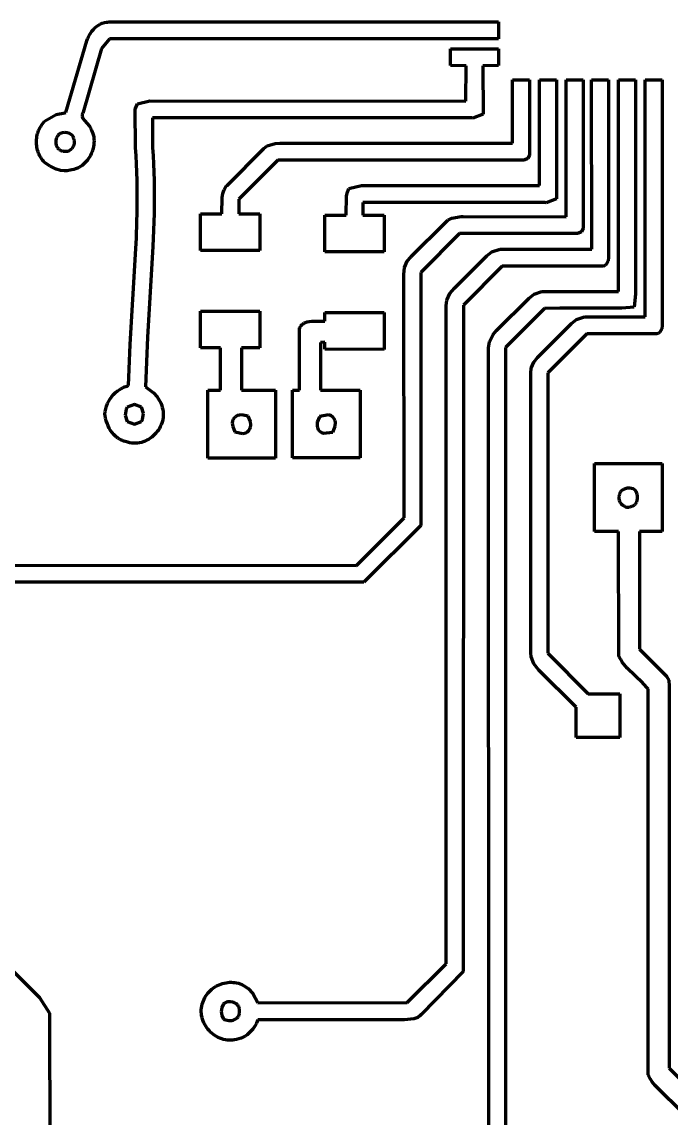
# Model space of a CAD drawing. Header units: millimetres. Extents: x 0 to 18.8, y 0 to 13.5.
# Drawn here: x 5.15 to 8.34, y 3 to 8.4 of the extents above; entities that cross this region are included whole.
import ezdxf

# ---------------------------------------------------------------- set-up
doc = ezdxf.new("R2010")
doc.units = ezdxf.units.MM
doc.layers.add('color#000000ff', color=7, linetype='CONTINUOUS', lineweight=100)

msp = doc.modelspace()

# ---------------------------------------------------------------- linework, layer by layer
at = {"layer": 'color#000000ff'}
for p, q in [((5.4999, 8.3591), (5.5077, 8.3667)), ((5.5077, 8.3667), (5.516, 8.3736)), ((5.516, 8.3736), (5.5249, 8.3797)), ((5.5249, 8.3797), (5.5342, 8.385)), ((5.5342, 8.385), (5.544, 8.3893)), ((5.544, 8.3893), (5.5542, 8.3925)), ((5.5542, 8.3925), (5.5647, 8.3947)), ((5.5647, 8.3947), (5.5701, 8.3954)), ((5.5701, 8.3954), (5.5756, 8.3957)), ((5.5756, 8.3957), (5.5811, 8.3957)), ((5.5811, 8.3957), (7.493, 8.3958)), ((7.493, 8.3958), (7.493, 8.3125)), ((5.4685, 8.3031), (5.4717, 8.3133)), ((5.4717, 8.3133), (5.4758, 8.3232)), ((5.4758, 8.3232), (5.4835, 8.3376)), ((5.4835, 8.3376), (5.4928, 8.3509)), ((5.4928, 8.3509), (5.4999, 8.3591)), ((5.5792, 8.3125), (5.5406, 8.2648)), ((7.493, 8.3125), (5.5792, 8.3125)), ((5.3638, 7.9494), (5.4685, 8.3031)), ((5.5406, 8.2648), (5.4491, 7.951)), ((7.257, 8.2638), (7.493, 8.2638)), ((7.257, 8.1806), (7.257, 8.2638)), ((7.493, 8.2638), (7.493, 8.1806)), ((7.3333, 8.1805), (7.257, 8.1806)), ((7.3321, 8.006), (7.3333, 8.1805)), ((7.493, 8.1806), (7.4167, 8.1805)), ((7.4167, 8.1805), (7.4173, 7.9423)), ((7.5625, 8.1111), (7.6458, 8.1111)), ((7.5625, 7.7986), (7.5625, 8.1111)), ((7.6458, 8.1111), (7.6451, 7.7417)), ((7.6944, 7.5902), (7.6945, 8.1111)), ((7.6945, 8.1111), (7.7778, 8.1111)), ((7.7778, 8.1111), (7.7783, 7.5256)), ((7.8264, 8.1111), (7.9097, 8.1111)), ((7.8264, 7.4375), (7.8264, 8.1111)), ((7.9097, 8.1111), (7.909, 7.3808)), ((7.9514, 8.1111), (8.0347, 8.1111)), ((7.9516, 7.2781), (7.9514, 8.1111)), ((8.0347, 8.1111), (8.0346, 7.2366)), ((8.0833, 8.1111), (8.1667, 8.1111)), ((8.0833, 7.0695), (8.0833, 8.1111)), ((8.1667, 8.1111), (8.1669, 7.0555)), ((8.2153, 8.1111), (8.2986, 8.1111)), ((8.2153, 6.9445), (8.2153, 8.1111)), ((8.2986, 8.1111), (8.2985, 6.9024)), ((5.7056, 7.966), (5.7173, 7.9926)), ((5.7173, 7.9926), (5.778, 8.0071)), ((5.778, 8.0071), (7.3321, 8.006)), ((5.2595, 7.9071), (5.3175, 7.94)), ((5.3175, 7.94), (5.3598, 7.9491)), ((5.3598, 7.9491), (5.3638, 7.9494)), ((5.4447, 7.9373), (5.4445, 7.9342)), ((5.4445, 7.9342), (5.4447, 7.9312)), ((5.4452, 7.9405), (5.4447, 7.9373)), ((5.4447, 7.9312), (5.4461, 7.9255)), ((5.4461, 7.9439), (5.4452, 7.9405)), ((5.4474, 7.9474), (5.4461, 7.9439)), ((5.4491, 7.951), (5.4474, 7.9474)), ((5.7081, 7.778), (5.7056, 7.966)), ((7.4173, 7.9423), (7.3673, 7.9227)), ((5.2336, 7.8684), (5.237, 7.8753)), ((5.237, 7.8753), (5.2408, 7.882)), ((5.2408, 7.882), (5.2449, 7.8886)), ((5.2449, 7.8886), (5.2494, 7.895)), ((5.2494, 7.895), (5.2543, 7.9012)), ((5.2543, 7.9012), (5.2595, 7.9071)), ((5.4461, 7.9255), (5.4485, 7.9201)), ((5.4485, 7.9201), (5.4557, 7.9101)), ((5.4557, 7.9101), (5.4803, 7.8832)), ((5.4803, 7.8832), (5.4851, 7.8748)), ((5.4851, 7.8748), (5.4863, 7.8718)), ((5.7917, 7.9236), (5.7914, 7.7781)), ((7.3607, 7.9234), (5.7917, 7.9236)), ((7.3673, 7.9227), (7.3607, 7.9234)), ((5.2205, 7.8169), (5.2212, 7.8245)), ((5.2212, 7.8245), (5.2223, 7.832)), ((5.2223, 7.832), (5.2238, 7.8395)), ((5.2238, 7.8395), (5.2257, 7.8468)), ((5.2257, 7.8468), (5.228, 7.8541)), ((5.228, 7.8541), (5.2306, 7.8613)), ((5.2306, 7.8613), (5.2336, 7.8684)), ((5.3194, 7.8269), (5.3169, 7.8199)), ((5.323, 7.8334), (5.3194, 7.8269)), ((5.3251, 7.8364), (5.323, 7.8334)), ((5.3275, 7.8392), (5.3251, 7.8364)), ((5.3302, 7.8418), (5.3275, 7.8392)), ((5.3332, 7.8441), (5.3302, 7.8418)), ((5.3364, 7.8462), (5.3332, 7.8441)), ((5.3475, 7.8501), (5.3364, 7.8462)), ((5.3594, 7.8515), (5.3475, 7.8501)), ((5.3714, 7.8505), (5.3594, 7.8515)), ((5.3827, 7.8469), (5.3714, 7.8505)), ((5.3903, 7.8426), (5.3827, 7.8469)), ((5.3967, 7.8369), (5.3903, 7.8426)), ((5.4001, 7.8323), (5.3967, 7.8369)), ((5.4028, 7.8271), (5.4001, 7.8323)), ((5.4047, 7.8213), (5.4028, 7.8271)), ((5.4053, 7.8181), (5.4047, 7.8213)), ((5.4863, 7.8718), (5.4908, 7.8635)), ((5.4908, 7.8635), (5.4946, 7.8549)), ((5.4946, 7.8549), (5.4977, 7.8461)), ((5.4977, 7.8461), (5.5001, 7.8372)), ((5.5001, 7.8372), (5.5018, 7.8282)), ((5.5018, 7.8282), (5.5029, 7.8191)), ((5.2201, 7.8094), (5.2205, 7.8169)), ((5.2201, 7.8018), (5.2201, 7.8094)), ((5.2205, 7.7942), (5.2201, 7.8018)), ((5.2212, 7.7866), (5.2205, 7.7942)), ((5.2223, 7.7791), (5.2212, 7.7866)), ((5.2238, 7.7716), (5.2223, 7.7791)), ((5.2257, 7.7643), (5.2238, 7.7716)), ((5.3155, 7.8125), (5.3151, 7.8049)), ((5.3151, 7.8049), (5.3157, 7.7974)), ((5.3169, 7.8199), (5.3155, 7.8125)), ((5.3157, 7.7974), (5.3174, 7.7901)), ((5.3174, 7.7901), (5.3201, 7.7832)), ((5.3201, 7.7832), (5.3237, 7.7769)), ((5.3237, 7.7769), (5.3259, 7.774)), ((5.3259, 7.774), (5.3284, 7.7714)), ((5.3284, 7.7714), (5.3311, 7.769)), ((5.3311, 7.769), (5.334, 7.7669)), ((5.3847, 7.7653), (5.3902, 7.7692)), ((5.3902, 7.7692), (5.3951, 7.7737)), ((5.3951, 7.7737), (5.3994, 7.7789)), ((5.3994, 7.7789), (5.4028, 7.7847)), ((5.4028, 7.7847), (5.4054, 7.7908)), ((5.4063, 7.8146), (5.4053, 7.8181)), ((5.4054, 7.7908), (5.4071, 7.7974)), ((5.4071, 7.8111), (5.4063, 7.8146)), ((5.4077, 7.8042), (5.4071, 7.8111)), ((5.4071, 7.7974), (5.4077, 7.8042)), ((5.499, 7.7735), (5.4965, 7.7646)), ((5.5009, 7.7825), (5.499, 7.7735)), ((5.5023, 7.7916), (5.5009, 7.7825)), ((5.5031, 7.8008), (5.5023, 7.7916)), ((5.5029, 7.8191), (5.5033, 7.8099)), ((5.5033, 7.8099), (5.5031, 7.8008)), ((5.7106, 7.7376), (5.7081, 7.778)), ((5.7914, 7.7781), (5.794, 7.7374)), ((6.1575, 7.5914), (6.3394, 7.7732)), ((6.3394, 7.7732), (6.3554, 7.7858)), ((6.3554, 7.7858), (6.3939, 7.7977)), ((6.3939, 7.7977), (6.4172, 7.7988)), ((6.4172, 7.7988), (7.5625, 7.7986)), ((5.228, 7.757), (5.2257, 7.7643)), ((5.2306, 7.7498), (5.228, 7.757)), ((5.2336, 7.7427), (5.2306, 7.7498)), ((5.237, 7.7358), (5.2336, 7.7427)), ((5.2408, 7.7291), (5.237, 7.7358)), ((5.2449, 7.7225), (5.2408, 7.7291)), ((5.2494, 7.7161), (5.2449, 7.7225)), ((5.2543, 7.7099), (5.2494, 7.7161)), ((5.334, 7.7669), (5.3372, 7.765)), ((5.3372, 7.765), (5.3407, 7.7635)), ((5.3407, 7.7635), (5.3443, 7.7623)), ((5.3443, 7.7623), (5.3482, 7.7615)), ((5.3482, 7.7615), (5.3517, 7.7604)), ((5.3517, 7.7604), (5.3552, 7.7596)), ((5.3552, 7.7596), (5.3587, 7.7592)), ((5.3587, 7.7592), (5.3656, 7.7591)), ((5.3656, 7.7591), (5.3723, 7.7602)), ((5.3723, 7.7602), (5.3787, 7.7623)), ((5.3787, 7.7623), (5.3847, 7.7653)), ((5.4708, 7.7158), (5.4649, 7.7087)), ((5.4763, 7.7232), (5.4708, 7.7158)), ((5.4813, 7.731), (5.4763, 7.7232)), ((5.4858, 7.739), (5.4813, 7.731)), ((5.4899, 7.7473), (5.4858, 7.739)), ((5.4935, 7.7559), (5.4899, 7.7473)), ((5.4965, 7.7646), (5.4935, 7.7559)), ((5.7127, 7.6971), (5.7106, 7.7376)), ((5.794, 7.7374), (5.796, 7.6968)), ((6.4073, 7.7159), (6.215, 7.5242)), ((7.6192, 7.716), (6.4073, 7.7159)), ((7.6367, 7.7242), (7.6192, 7.716)), ((7.6451, 7.7417), (7.6367, 7.7242)), ((5.2596, 7.7039), (5.2543, 7.7099)), ((5.2867, 7.6855), (5.2596, 7.7039)), ((5.3163, 7.6714), (5.2867, 7.6855)), ((5.3386, 7.6653), (5.3163, 7.6714)), ((5.3571, 7.6632), (5.3386, 7.6653)), ((5.3711, 7.6636), (5.3571, 7.6632)), ((5.3854, 7.6657), (5.3711, 7.6636)), ((5.3947, 7.6673), (5.3854, 7.6657)), ((5.4038, 7.6695), (5.3947, 7.6673)), ((5.4127, 7.6724), (5.4038, 7.6695)), ((5.4212, 7.6759), (5.4127, 7.6724)), ((5.4293, 7.6801), (5.4212, 7.6759)), ((5.4372, 7.6848), (5.4293, 7.6801)), ((5.4447, 7.6901), (5.4372, 7.6848)), ((5.4518, 7.6958), (5.4447, 7.6901)), ((5.4586, 7.7021), (5.4518, 7.6958)), ((5.4649, 7.7087), (5.4586, 7.7021)), ((5.7142, 7.6567), (5.7127, 7.6971)), ((5.796, 7.6968), (5.7975, 7.6561)), ((5.7152, 7.6162), (5.7142, 7.6567)), ((5.7158, 7.5758), (5.7152, 7.6162)), ((5.7975, 7.6561), (5.7985, 7.6155)), ((5.7985, 7.6155), (5.7991, 7.5749)), ((5.7159, 7.5353), (5.7158, 7.5758)), ((5.7991, 7.5749), (5.7992, 7.5343)), ((6.1329, 7.5323), (6.1366, 7.5518)), ((6.1366, 7.5518), (6.1395, 7.5612)), ((6.1395, 7.5612), (6.1433, 7.5703)), ((6.1433, 7.5703), (6.1482, 7.5791)), ((6.1482, 7.5791), (6.1541, 7.5874)), ((6.1541, 7.5874), (6.1575, 7.5914)), ((6.7456, 7.5408), (6.7502, 7.5584)), ((6.7502, 7.5584), (6.7555, 7.5712)), ((6.7555, 7.5712), (6.7576, 7.5754)), ((6.7576, 7.5754), (6.8198, 7.5904)), ((6.8198, 7.5904), (7.6944, 7.5902)), ((5.7157, 7.4949), (5.7159, 7.5353)), ((5.7992, 7.5343), (5.799, 7.4937)), ((6.132, 7.4514), (6.1329, 7.5323)), ((6.215, 7.5242), (6.2154, 7.4514)), ((6.7432, 7.4445), (6.7456, 7.5408)), ((7.7218, 7.5068), (6.8262, 7.5067)), ((6.8262, 7.5067), (6.8264, 7.4445)), ((7.7284, 7.5061), (7.7218, 7.5068)), ((7.7783, 7.5256), (7.7284, 7.5061)), ((5.7142, 7.4141), (5.7151, 7.4545)), ((5.7151, 7.4545), (5.7157, 7.4949)), ((5.7984, 7.453), (5.7962, 7.3718)), ((5.799, 7.4937), (5.7984, 7.453)), ((6.0278, 7.2709), (6.0278, 7.4514)), ((6.0278, 7.4514), (6.132, 7.4514)), ((6.2154, 7.4514), (6.3191, 7.4515)), ((6.3191, 7.4515), (6.3194, 7.2709)), ((6.6389, 7.4444), (6.7432, 7.4445)), ((6.6389, 7.2639), (6.6389, 7.4444)), ((6.8264, 7.4445), (6.9305, 7.4444)), ((6.9305, 7.4444), (6.9305, 7.2639)), ((5.7115, 7.3332), (5.7142, 7.4141)), ((7.0642, 7.2414), (7.2316, 7.4085)), ((7.2316, 7.4085), (7.2439, 7.4196)), ((7.2439, 7.4196), (7.264, 7.4303)), ((7.264, 7.4303), (7.3094, 7.4379)), ((7.3094, 7.4379), (7.3191, 7.4377)), ((7.3191, 7.4377), (7.8264, 7.4375)), ((5.7962, 7.3718), (5.7929, 7.2907)), ((7.3017, 7.354), (7.1111, 7.1634)), ((7.8829, 7.3548), (7.3017, 7.354)), ((7.9007, 7.3632), (7.8829, 7.3548)), ((7.909, 7.3808), (7.9007, 7.3632)), ((5.7078, 7.2524), (5.7115, 7.3332)), ((5.7929, 7.2907), (5.7668, 6.8443)), ((5.6814, 6.808), (5.7078, 7.2524)), ((6.3194, 7.2709), (6.0278, 7.2709)), ((6.9305, 7.2639), (6.6389, 7.2639)), ((7.0445, 7.2179), (7.0617, 7.239)), ((7.0617, 7.239), (7.0642, 7.2414)), ((7.276, 7.0858), (7.4353, 7.245)), ((7.4353, 7.245), (7.4609, 7.2653)), ((7.4609, 7.2653), (7.5006, 7.2773)), ((7.5006, 7.2773), (7.5126, 7.2778)), ((7.5126, 7.2778), (7.9516, 7.2781)), ((8.0346, 7.2366), (8.0331, 7.22)), ((7.0277, 7.1529), (7.0313, 7.1867)), ((7.0313, 7.1867), (7.0445, 7.2179)), ((7.5104, 7.1946), (7.3202, 7.0016)), ((8.0008, 7.1945), (7.5104, 7.1946)), ((8.0031, 7.1943), (8.0008, 7.1945)), ((8.0095, 7.1947), (8.0031, 7.1943)), ((8.0171, 7.1978), (8.0095, 7.1947)), ((8.0249, 7.2046), (8.0171, 7.1978)), ((8.0331, 7.22), (8.0249, 7.2046)), ((7.0283, 5.9557), (7.0277, 7.1529)), ((7.1111, 7.1634), (7.1116, 5.9185)), ((7.2542, 7.0602), (7.276, 7.0858)), ((7.6694, 7.057), (7.7064, 7.0687)), ((7.7064, 7.0687), (7.7215, 7.0695)), ((7.7215, 7.0695), (8.0833, 7.0695)), ((7.236, 6.9998), (7.2393, 7.0265)), ((7.2393, 7.0265), (7.2542, 7.0602)), ((7.4838, 6.877), (7.6436, 7.0366)), ((7.6436, 7.0366), (7.6694, 7.057)), ((8.1669, 7.0555), (8.1603, 6.9924)), ((6.0278, 6.9722), (6.3194, 6.9722)), ((6.0278, 6.7917), (6.0278, 6.9722)), ((6.3194, 6.9722), (6.3194, 6.7917)), ((6.6388, 6.9235), (6.639, 6.9652)), ((6.639, 6.9652), (6.9305, 6.9653)), ((6.9305, 6.9653), (6.9305, 6.7847)), ((7.2365, 3.7611), (7.236, 6.9998)), ((7.3202, 7.0016), (7.3199, 3.724)), ((7.7188, 6.9863), (7.5274, 6.7946)), ((7.795, 6.987), (7.7188, 6.9863)), ((8.0997, 6.9879), (7.795, 6.987)), ((8.1603, 6.9924), (8.0997, 6.9879)), ((6.5247, 6.9038), (6.528, 6.9071)), ((6.528, 6.9071), (6.5316, 6.9101)), ((6.5316, 6.9101), (6.5354, 6.9127)), ((6.5354, 6.9127), (6.5393, 6.915)), ((6.5393, 6.915), (6.5434, 6.917)), ((6.5434, 6.917), (6.552, 6.9201)), ((6.552, 6.9201), (6.561, 6.9223)), ((6.561, 6.9223), (6.5753, 6.9241)), ((6.5753, 6.9241), (6.6388, 6.9235)), ((7.6855, 6.7452), (7.8523, 6.912)), ((7.8523, 6.912), (7.8777, 6.932)), ((7.8777, 6.932), (7.917, 6.9439)), ((7.917, 6.9439), (7.9288, 6.9445)), ((7.9288, 6.9445), (8.2153, 6.9445)), ((6.5134, 6.8866), (6.5159, 6.8916)), ((6.5139, 6.5835), (6.5134, 6.8866)), ((6.5159, 6.8916), (6.5186, 6.8961)), ((6.5186, 6.8961), (6.5215, 6.9001)), ((6.5215, 6.9001), (6.5247, 6.9038)), ((7.4486, 6.8217), (7.4662, 6.8573)), ((7.4662, 6.8573), (7.4838, 6.877)), ((7.9271, 6.8613), (7.7358, 6.6697)), ((8.265, 6.8612), (7.9271, 6.8613)), ((8.2713, 6.8611), (8.265, 6.8612)), ((8.2791, 6.8634), (8.2713, 6.8611)), ((8.2872, 6.8695), (8.2791, 6.8634)), ((8.2968, 6.8861), (8.2872, 6.8695)), ((8.2985, 6.9024), (8.2968, 6.8861)), ((5.6759, 6.6868), (5.6814, 6.808)), ((5.7668, 6.8443), (5.7608, 6.7225)), ((6.6388, 6.8196), (6.6179, 6.8191)), ((6.6179, 6.8191), (6.618, 6.5834)), ((6.639, 6.7848), (6.6388, 6.8196)), ((7.4443, 6.7923), (7.4486, 6.8217)), ((6.125, 6.7917), (6.0278, 6.7917)), ((6.125, 6.5834), (6.125, 6.7917)), ((6.3194, 6.7917), (6.2291, 6.7916)), ((6.2291, 6.7916), (6.2291, 6.5834)), ((6.9305, 6.7847), (6.639, 6.7848)), ((7.445, 2.2613), (7.4443, 6.7923)), ((7.5274, 6.7946), (7.5282, 2.2241)), ((7.6662, 6.7221), (7.6855, 6.7452)), ((5.7608, 6.7225), (5.7578, 6.6413)), ((7.6526, 6.6674), (7.6538, 6.6916)), ((7.6538, 6.6916), (7.6662, 6.7221)), ((5.6734, 6.606), (5.6759, 6.6868)), ((5.7578, 6.6413), (5.7568, 6.6007)), ((7.6527, 5.2914), (7.6526, 6.6674)), ((7.7358, 6.6697), (7.7356, 5.2891)), ((5.6187, 6.5802), (5.6296, 6.5878)), ((5.6296, 6.5878), (5.6354, 6.5912)), ((5.6354, 6.5912), (5.6413, 6.5943)), ((5.6413, 6.5943), (5.6474, 6.5972)), ((5.6474, 6.5972), (5.6536, 6.5998)), ((5.6536, 6.5998), (5.6601, 6.6022)), ((5.6601, 6.6022), (5.6666, 6.6042)), ((5.6666, 6.6042), (5.6734, 6.606)), ((5.7568, 6.6007), (5.7964, 6.5701)), ((6.0625, 6.5833), (6.125, 6.5834)), ((6.0625, 6.25), (6.0625, 6.5833)), ((6.2291, 6.5834), (6.3958, 6.5833)), ((6.3958, 6.5833), (6.3958, 6.25)), ((6.4792, 6.5832), (6.5139, 6.5835)), ((6.4792, 6.2501), (6.4792, 6.5832)), ((6.618, 6.5834), (6.8125, 6.5833)), ((6.8125, 6.5833), (6.8125, 6.2501)), ((5.5702, 6.5181), (5.5761, 6.5301)), ((5.5761, 6.5301), (5.5829, 6.5415)), ((5.5829, 6.5415), (5.5906, 6.5523)), ((5.5906, 6.5523), (5.5992, 6.5624)), ((5.5992, 6.5624), (5.6085, 6.5717)), ((5.6085, 6.5717), (5.6187, 6.5802)), ((5.7964, 6.5701), (5.8132, 6.5516)), ((5.8132, 6.5516), (5.8245, 6.5352)), ((5.8245, 6.5352), (5.8314, 6.522)), ((5.5567, 6.4659), (5.5585, 6.4795)), ((5.5585, 6.4795), (5.5614, 6.4927)), ((5.5614, 6.4927), (5.5653, 6.5056)), ((5.5653, 6.5056), (5.5702, 6.5181)), ((5.6611, 6.4909), (5.6562, 6.4616)), ((5.6656, 6.5005), (5.6611, 6.4909)), ((5.702, 6.5136), (5.6656, 6.5005)), ((5.7372, 6.5003), (5.702, 6.5136)), ((5.7465, 6.469), (5.7372, 6.5003)), ((5.8314, 6.522), (5.8367, 6.5081)), ((5.8367, 6.5081), (5.8393, 6.4983)), ((5.8393, 6.4983), (5.8411, 6.4881)), ((5.8411, 6.4881), (5.8428, 6.4784)), ((5.8428, 6.4784), (5.8437, 6.4688)), ((5.5574, 6.4594), (5.5567, 6.4659)), ((5.5597, 6.4464), (5.5574, 6.4594)), ((5.5629, 6.4335), (5.5597, 6.4464)), ((5.5671, 6.4209), (5.5629, 6.4335)), ((5.5722, 6.4086), (5.5671, 6.4209)), ((5.6562, 6.4616), (5.6656, 6.43)), ((5.6656, 6.43), (5.7028, 6.4169)), ((5.7028, 6.4169), (5.7371, 6.4303)), ((5.7371, 6.4303), (5.7416, 6.4399)), ((5.7416, 6.4399), (5.7465, 6.469)), ((5.8368, 6.4217), (5.8334, 6.4128)), ((5.8395, 6.4309), (5.8368, 6.4217)), ((5.8416, 6.4402), (5.8395, 6.4309)), ((5.8431, 6.4496), (5.8416, 6.4402)), ((5.8437, 6.4591), (5.8431, 6.4496)), ((5.8437, 6.4688), (5.8437, 6.4591)), ((6.1853, 6.4325), (6.1836, 6.4215)), ((6.1836, 6.4215), (6.1854, 6.4046)), ((6.1883, 6.4402), (6.1853, 6.4325)), ((6.1929, 6.4473), (6.1883, 6.4402)), ((6.1969, 6.4516), (6.1929, 6.4473)), ((6.1993, 6.4536), (6.1969, 6.4516)), ((6.2092, 6.4598), (6.1993, 6.4536)), ((6.2285, 6.463), (6.2092, 6.4598)), ((6.2612, 6.4557), (6.2285, 6.463)), ((6.2728, 6.4293), (6.2612, 6.4557)), ((6.2746, 6.4122), (6.2728, 6.4293)), ((6.6014, 6.426), (6.6005, 6.4091)), ((6.6117, 6.4526), (6.6014, 6.426)), ((6.6131, 6.4549), (6.6117, 6.4526)), ((6.6591, 6.4619), (6.6131, 6.4549)), ((6.6696, 6.4579), (6.6591, 6.4619)), ((6.6757, 6.4537), (6.6696, 6.4579)), ((6.6802, 6.4495), (6.6757, 6.4537)), ((6.6854, 6.4426), (6.6802, 6.4495)), ((6.6889, 6.435), (6.6854, 6.4426)), ((6.6911, 6.4242), (6.6889, 6.435)), ((6.6901, 6.4071), (6.6911, 6.4242)), ((5.5782, 6.3969), (5.5722, 6.4086)), ((5.5851, 6.3856), (5.5782, 6.3969)), ((5.5928, 6.3751), (5.5851, 6.3856)), ((5.6014, 6.3652), (5.5928, 6.3751)), ((5.6108, 6.3563), (5.6014, 6.3652)), ((5.8013, 6.3654), (5.7944, 6.3588)), ((5.8079, 6.3724), (5.8013, 6.3654)), ((5.814, 6.3798), (5.8079, 6.3724)), ((5.8197, 6.3876), (5.814, 6.3798)), ((5.8248, 6.3957), (5.8197, 6.3876)), ((5.8294, 6.4042), (5.8248, 6.3957)), ((5.8334, 6.4128), (5.8294, 6.4042)), ((6.1854, 6.4046), (6.1966, 6.3783)), ((6.1966, 6.3783), (6.2359, 6.3707)), ((6.2359, 6.3707), (6.2508, 6.3744)), ((6.2508, 6.3744), (6.259, 6.3796)), ((6.259, 6.3796), (6.2613, 6.3817)), ((6.2613, 6.3817), (6.2654, 6.3861)), ((6.2654, 6.3861), (6.2701, 6.3933)), ((6.2701, 6.3933), (6.273, 6.4011)), ((6.273, 6.4011), (6.2746, 6.4122)), ((6.6005, 6.4091), (6.6028, 6.3983)), ((6.6028, 6.3983), (6.6062, 6.3908)), ((6.6062, 6.3908), (6.6114, 6.3839)), ((6.6114, 6.3839), (6.6158, 6.3798)), ((6.6158, 6.3798), (6.6218, 6.3756)), ((6.6218, 6.3756), (6.6322, 6.3716)), ((6.6322, 6.3716), (6.6782, 6.3779)), ((6.6782, 6.3779), (6.6797, 6.3803)), ((6.6797, 6.3803), (6.6901, 6.4071)), ((5.6158, 6.3521), (5.6108, 6.3563)), ((5.621, 6.3482), (5.6158, 6.3521)), ((5.6264, 6.3446), (5.621, 6.3482)), ((5.632, 6.3412), (5.6264, 6.3446)), ((5.6378, 6.3382), (5.632, 6.3412)), ((5.6438, 6.3354), (5.6378, 6.3382)), ((5.65, 6.333), (5.6438, 6.3354)), ((5.6564, 6.3308), (5.65, 6.333)), ((5.6629, 6.329), (5.6564, 6.3308)), ((5.6696, 6.3276), (5.6629, 6.329)), ((5.6793, 6.325), (5.6696, 6.3276)), ((5.6889, 6.3234), (5.6793, 6.325)), ((5.6986, 6.3225), (5.6889, 6.3234)), ((5.7081, 6.3225), (5.6986, 6.3225)), ((5.7176, 6.3232), (5.7081, 6.3225)), ((5.727, 6.3247), (5.7176, 6.3232)), ((5.7363, 6.3268), (5.727, 6.3247)), ((5.7453, 6.3296), (5.7363, 6.3268)), ((5.7542, 6.3331), (5.7453, 6.3296)), ((5.7628, 6.3371), (5.7542, 6.3331)), ((5.7712, 6.3417), (5.7628, 6.3371)), ((5.7792, 6.3469), (5.7712, 6.3417)), ((5.787, 6.3526), (5.7792, 6.3469)), ((5.7944, 6.3588), (5.787, 6.3526)), ((6.3958, 6.25), (6.0625, 6.25)), ((6.8125, 6.2501), (6.4792, 6.2501)), ((7.9653, 5.8889), (7.9653, 6.2222)), ((7.9653, 6.2222), (8.2986, 6.2222)), ((8.2986, 6.2222), (8.2986, 5.8889)), ((8.1074, 6.0956), (8.1021, 6.0923)), ((8.1163, 6.099), (8.1074, 6.0956)), ((8.1258, 6.1009), (8.1163, 6.099)), ((8.1392, 6.101), (8.1258, 6.1009)), ((8.1555, 6.0976), (8.1392, 6.101)), ((8.1645, 6.0939), (8.1555, 6.0976)), ((8.0855, 6.0605), (8.0852, 6.057)), ((8.0852, 6.057), (8.0854, 6.0501)), ((8.0854, 6.0501), (8.0868, 6.0434)), ((8.0862, 6.064), (8.0855, 6.0605)), ((8.0872, 6.0675), (8.0862, 6.064)), ((8.0868, 6.0434), (8.0891, 6.0369)), ((8.0879, 6.0711), (8.0872, 6.0675)), ((8.089, 6.0745), (8.0879, 6.0711)), ((8.0902, 6.0777), (8.089, 6.0745)), ((8.0934, 6.0834), (8.0902, 6.0777)), ((8.0974, 6.0883), (8.0934, 6.0834)), ((8.1021, 6.0923), (8.0974, 6.0883)), ((8.1699, 6.0852), (8.1645, 6.0939)), ((8.1748, 6.072), (8.1699, 6.0852)), ((8.1737, 6.0346), (8.1757, 6.0409)), ((8.1768, 6.0616), (8.1748, 6.072)), ((8.1757, 6.0409), (8.1771, 6.0511)), ((8.1771, 6.0511), (8.1768, 6.0616)), ((8.0891, 6.0369), (8.0924, 6.0308)), ((8.0924, 6.0308), (8.0964, 6.0253)), ((8.0964, 6.0253), (8.1012, 6.0203)), ((8.1012, 6.0203), (8.1065, 6.016)), ((8.1065, 6.016), (8.1124, 6.0126)), ((8.1124, 6.0126), (8.1186, 6.01)), ((8.1186, 6.01), (8.1252, 6.0085)), ((8.1252, 6.0085), (8.1319, 6.0082)), ((8.1319, 6.0082), (8.1353, 6.0085)), ((8.1353, 6.0085), (8.1387, 6.0091)), ((8.1387, 6.0091), (8.1422, 6.01)), ((8.1422, 6.01), (8.1456, 6.0113)), ((8.1456, 6.0113), (8.1494, 6.0123)), ((8.1494, 6.0123), (8.153, 6.0136)), ((8.153, 6.0136), (8.1563, 6.0151)), ((8.1563, 6.0151), (8.1593, 6.0168)), ((8.1593, 6.0168), (8.1621, 6.0188)), ((8.1621, 6.0188), (8.1646, 6.021)), ((8.1646, 6.021), (8.1669, 6.0234)), ((8.1669, 6.0234), (8.1708, 6.0287)), ((8.1708, 6.0287), (8.1737, 6.0346)), ((6.7944, 5.7218), (7.0283, 5.9557)), ((7.1116, 5.9185), (6.8314, 5.6384)), ((8.0833, 5.8889), (7.9653, 5.8889)), ((8.0845, 5.2788), (8.0833, 5.8889)), ((8.1875, 5.8888), (8.1869, 5.3099)), ((8.2986, 5.8889), (8.1875, 5.8888)), ((4.9829, 5.7225), (6.7944, 5.7218)), ((6.8314, 5.6384), (4.9827, 5.6387)), ((7.6545, 5.2717), (7.6527, 5.2914)), ((7.7356, 5.2891), (7.9349, 5.0897)), ((8.1869, 5.3099), (8.3196, 5.1763)), ((7.6671, 5.2376), (7.6545, 5.2717)), ((7.6919, 5.2066), (7.6671, 5.2376)), ((8.0875, 5.2718), (8.0845, 5.2788)), ((8.0909, 5.2651), (8.0875, 5.2718)), ((8.0944, 5.2584), (8.0909, 5.2651)), ((8.1023, 5.2457), (8.0944, 5.2584)), ((8.1111, 5.2336), (8.1023, 5.2457)), ((8.1256, 5.2163), (8.1111, 5.2336)), ((7.875, 5.0243), (7.6919, 5.2066)), ((8.2031, 5.1423), (8.1256, 5.2163)), ((8.229, 5.1148), (8.2031, 5.1423)), ((8.3196, 5.1763), (8.3311, 5.1561)), ((8.3311, 5.1561), (8.3335, 5.1268)), ((8.3335, 5.1268), (8.333, 3.247)), ((7.9349, 5.0897), (8.0902, 5.0902)), ((8.0902, 5.0902), (8.0903, 4.875)), ((8.2299, 3.2146), (8.229, 5.1148)), ((7.875, 4.875), (7.875, 5.0243)), ((8.0903, 4.875), (7.875, 4.875)), ((4.7483, 4.0812), (5.2343, 3.5955)), ((7.0434, 3.5702), (7.2365, 3.7611)), ((7.3199, 3.724), (7.1132, 3.512)), ((6.1442, 3.6665), (6.1528, 3.6683)), ((6.1528, 3.6683), (6.1614, 3.6695)), ((6.1614, 3.6695), (6.1701, 3.6702)), ((6.1701, 3.6702), (6.1788, 3.6703)), ((6.1788, 3.6703), (6.1875, 3.67)), ((6.1875, 3.67), (6.1962, 3.669)), ((6.1962, 3.669), (6.2048, 3.6674)), ((6.0582, 3.6105), (6.0636, 3.6173)), ((6.0636, 3.6173), (6.0694, 3.6238)), ((6.0694, 3.6238), (6.0756, 3.63)), ((6.0756, 3.63), (6.0822, 3.6357)), ((6.0822, 3.6357), (6.0891, 3.6411)), ((6.0891, 3.6411), (6.0963, 3.646)), ((6.0963, 3.646), (6.1037, 3.6506)), ((6.1037, 3.6506), (6.1115, 3.6547)), ((6.1115, 3.6547), (6.1194, 3.6584)), ((6.1194, 3.6584), (6.1275, 3.6616)), ((6.1275, 3.6616), (6.1358, 3.6643)), ((6.1358, 3.6643), (6.1442, 3.6665)), ((6.2048, 3.6674), (6.2134, 3.6653)), ((6.2134, 3.6653), (6.2218, 3.6626)), ((6.2218, 3.6626), (6.2301, 3.6592)), ((6.2301, 3.6592), (6.2383, 3.6552)), ((6.2383, 3.6552), (6.2611, 3.6401)), ((6.2611, 3.6401), (6.2852, 3.6145)), ((6.2852, 3.6145), (6.3092, 3.5696)), ((5.2343, 3.5955), (5.2843, 3.5185)), ((6.0334, 3.5533), (6.0358, 3.5627)), ((6.0358, 3.5627), (6.0382, 3.5714)), ((6.0382, 3.5714), (6.0411, 3.5798)), ((6.0411, 3.5798), (6.0446, 3.5879)), ((6.0446, 3.5879), (6.0487, 3.5958)), ((6.0487, 3.5958), (6.0532, 3.6033)), ((6.0532, 3.6033), (6.0582, 3.6105)), ((6.1397, 3.5642), (6.1313, 3.546)), ((6.1413, 3.5666), (6.1397, 3.5642)), ((6.148, 3.5698), (6.1413, 3.5666)), ((6.155, 3.572), (6.148, 3.5698)), ((6.1623, 3.5734), (6.155, 3.572)), ((6.1734, 3.5738), (6.1623, 3.5734)), ((6.1844, 3.5723), (6.1734, 3.5738)), ((6.1914, 3.5702), (6.1844, 3.5723)), ((6.1979, 3.5673), (6.1914, 3.5702)), ((6.2038, 3.5635), (6.1979, 3.5673)), ((6.209, 3.559), (6.2038, 3.5635)), ((6.3092, 3.5696), (7.0434, 3.5702)), ((5.2843, 3.5185), (5.2851, 2.7948)), ((6.0309, 3.5251), (6.031, 3.5345)), ((6.0315, 3.5158), (6.0309, 3.5251)), ((6.031, 3.5345), (6.0319, 3.5439)), ((6.0327, 3.5066), (6.0315, 3.5158)), ((6.0319, 3.5439), (6.0334, 3.5533)), ((6.0346, 3.4974), (6.0327, 3.5066)), ((6.1313, 3.546), (6.1287, 3.5268)), ((6.1287, 3.5268), (6.1319, 3.5076)), ((6.1319, 3.5076), (6.1409, 3.4894)), ((6.2112, 3.5564), (6.209, 3.559)), ((6.2133, 3.5536), (6.2112, 3.5564)), ((6.215, 3.5506), (6.2133, 3.5536)), ((6.2165, 3.5474), (6.215, 3.5506)), ((6.2155, 3.5059), (6.2169, 3.5091)), ((6.2177, 3.544), (6.2165, 3.5474)), ((6.2169, 3.5091), (6.2181, 3.5126)), ((6.2186, 3.5404), (6.2177, 3.544)), ((6.2181, 3.5126), (6.2189, 3.5163)), ((6.2192, 3.5367), (6.2186, 3.5404)), ((6.2189, 3.5163), (6.2194, 3.5202)), ((6.2194, 3.5327), (6.2192, 3.5367)), ((6.2193, 3.5285), (6.2194, 3.5327)), ((6.2195, 3.5242), (6.2193, 3.5285)), ((6.2194, 3.5202), (6.2195, 3.5242)), ((7.1132, 3.512), (7.1064, 3.5049)), ((6.0371, 3.4885), (6.0346, 3.4974)), ((6.0402, 3.4797), (6.0371, 3.4885)), ((6.0439, 3.4711), (6.0402, 3.4797)), ((6.0481, 3.4627), (6.0439, 3.4711)), ((6.0528, 3.4546), (6.0481, 3.4627)), ((6.058, 3.4468), (6.0528, 3.4546)), ((6.1409, 3.4894), (6.1442, 3.4877)), ((6.1442, 3.4877), (6.1512, 3.4849)), ((6.1512, 3.4849), (6.1585, 3.4831)), ((6.1585, 3.4831), (6.1661, 3.4821)), ((6.1661, 3.4821), (6.1736, 3.4821)), ((6.1736, 3.4821), (6.1811, 3.4829)), ((6.1811, 3.4829), (6.1883, 3.4846)), ((6.1883, 3.4846), (6.1951, 3.4871)), ((6.1951, 3.4871), (6.2014, 3.4906)), ((6.2014, 3.4906), (6.207, 3.4948)), ((6.207, 3.4948), (6.2117, 3.4999)), ((6.2117, 3.4999), (6.2137, 3.5028)), ((6.2137, 3.5028), (6.2155, 3.5059)), ((6.2946, 3.4547), (6.2848, 3.4404)), ((6.3028, 3.4699), (6.2946, 3.4547)), ((6.3092, 3.486), (6.3028, 3.4699)), ((7.0283, 3.4859), (6.3092, 3.486)), ((7.0758, 3.49), (7.0283, 3.4859)), ((7.0962, 3.4977), (7.0758, 3.49)), ((7.1064, 3.5049), (7.0962, 3.4977)), ((6.0637, 3.4394), (6.058, 3.4468)), ((6.0698, 3.4323), (6.0637, 3.4394)), ((6.0763, 3.4255), (6.0698, 3.4323)), ((6.0832, 3.4192), (6.0763, 3.4255)), ((6.0905, 3.4133), (6.0832, 3.4192)), ((6.0981, 3.4079), (6.0905, 3.4133)), ((6.106, 3.403), (6.0981, 3.4079)), ((6.1143, 3.3987), (6.106, 3.403)), ((6.1227, 3.3948), (6.1143, 3.3987)), ((6.237, 3.4001), (6.2267, 3.3953)), ((6.2469, 3.4057), (6.237, 3.4001)), ((6.2564, 3.4122), (6.2469, 3.4057)), ((6.2652, 3.4194), (6.2564, 3.4122)), ((6.2735, 3.4274), (6.2652, 3.4194)), ((6.2848, 3.4404), (6.2735, 3.4274)), ((6.1314, 3.3916), (6.1227, 3.3948)), ((6.1404, 3.389), (6.1314, 3.3916)), ((6.1495, 3.3871), (6.1404, 3.389)), ((6.1587, 3.3858), (6.1495, 3.3871)), ((6.1682, 3.3852), (6.1587, 3.3858)), ((6.1777, 3.3854), (6.1682, 3.3852)), ((6.1873, 3.3863), (6.1777, 3.3854)), ((6.1931, 3.3868), (6.1873, 3.3863)), ((6.2047, 3.3886), (6.1931, 3.3868)), ((6.2159, 3.3914), (6.2047, 3.3886)), ((6.2267, 3.3953), (6.2159, 3.3914)), ((8.333, 3.247), (8.478, 3.1002)), ((8.2335, 3.2076), (8.2299, 3.2146)), ((8.2413, 3.194), (8.2335, 3.2076)), ((8.2499, 3.181), (8.2413, 3.194)), ((8.2643, 3.1625), (8.2499, 3.181)), ((8.2911, 3.1338), (8.2643, 3.1625)), ((8.3818, 3.0456), (8.2911, 3.1338))]:
    msp.add_line(p, q, dxfattribs=at)

doc.saveas('drawing.dxf')
